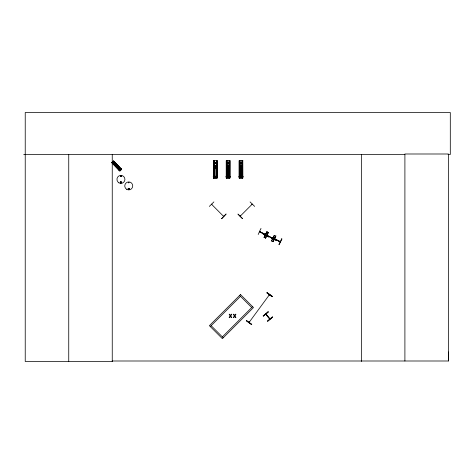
<?xml version="1.0" encoding="UTF-8"?>
<svg xmlns="http://www.w3.org/2000/svg" width="474" height="474" viewBox="0 0 474 474"><rect width="100%" height="100%" fill="white"/><g stroke="black" fill="none" stroke-linecap="round" stroke-linejoin="round"><path stroke-width="0.71" d="M448.084 154.483L450.3 154.483L450.3 112.516L25.229 112.516L25.229 361.484L112.314 361.484L112.255 360.998L448.41 360.998L448.475 351.998M120.663 169.893L120.195 169.645M128.395 182.579C129.432 181.637 128.738 183.491 128.466 182.739M128.578 182.537L128.916 182.68L128.596 182.496M128.324 188.794C129.509 190.435 128.691 187.218 128.472 189.179M249.306 322.551L249.685 321.97L249.117 322.332M269.416 294.745L269.173 295.45L269.593 294.875M270.062 318.878L269.676 318.38L269.451 318.658M215.54 177.815L215.16 177.655L215.534 177.122M228.272 177.815L227.899 177.655L228.272 177.122M240.294 215.996L240.3 216.405L240.549 216.15M252.411 204.288L252.032 204.264M211.57 204.335L211.961 204.353L211.706 204.104M121.249 176.144C119.774 176.761 121.711 174.953 121.024 176.369M120.609 182.194L120.609 182.579M215.581 177.128L215.16 177.104M228.32 177.128L227.899 177.104M240.851 177.104L241.242 177.11L240.816 177.24L241.236 177.815L240.816 177.797M258.194 234.523L260.801 228.658L261.121 228.818M260.291 232.189C260.736 231.78 259.551 231.217 259.711 231.899L265.369 234.701M264.723 234.381L264.942 234.097L265.493 234.434M267.158 231.81L264.344 237.569L264.024 237.409L266.88 231.668L267.188 231.822M264.065 237.433L266.951 231.703M268.083 232.343L265.215 238.078L265.535 238.232L268.379 232.485L268.059 232.331M265.517 238.226L268.296 232.45M272.651 238.304L266.998 235.507L272.503 238.304M267.395 235.779L267.555 235.459L267.093 235.276L272.568 238.286M267.567 235.868L267.537 235.489M271.958 238.043L272.751 238.108M274.203 235.371L271.318 241.1L271.602 241.236L274.446 235.489L274.126 235.329M272.775 241.562L275.595 235.803L275.915 235.963L273.071 241.71L272.751 241.55M273.06 241.704L275.832 235.922M275.027 239.275L275.092 238.932L275.086 239.334M279.518 241.527L279.802 241.266L279.642 241.58M281.704 238.825L278.86 244.572L279.139 244.714L281.983 238.961L281.663 238.807M223.847 216.245L223.615 216.02M249.371 322.462L249.466 321.893M249.306 322.492L249.65 322.053M269.279 295.361L269.374 294.798L249.123 322.361M269.214 295.397L269.552 294.929M272.307 296.404L272.1 296.688L266.915 292.914L267.117 292.636L272.307 296.404L267.099 292.659M250.082 201.924L254.662 206.415M240.365 216.381L240.342 216.008M252.055 204.335L252.281 204.104L240.164 216.221M242.492 218.585L237.942 214.064L242.463 218.621M209.336 206.427L213.887 201.912M226.057 214.082L221.636 218.727M221.625 218.715L226.027 214.052M210.272 326.556L240.502 296.315M222.365 336.884L252.595 306.648M112.729 163.37L114.27 161.889M113.274 163.939L114.815 162.452M114.086 164.786L115.626 163.299M114.809 165.539L116.349 164.057M115.626 166.386L117.167 164.905M119.122 170.018L120.663 168.537M119.098 170.504L121.148 168.525M119.158 170.569L121.214 168.59M121.599 169.265L119.827 170.984L111.793 162.641L113.564 160.917L121.563 169.301M268.059 311.768L263.141 315.885L263.372 316.158L268.272 312.016L268.041 311.744M263.313 316.087L268.243 311.981M266.234 314.748L265.908 314.013M269.362 318.552L269.7 318.451M267.567 321.123L272.467 316.982M272.621 317.165L267.745 321.325L267.514 321.052L272.414 316.916L272.639 317.189M120.728 182.01C120.355 183.716 121.919 181.797 120.941 182.004M259.805 231.62L265.393 234.346M265.31 234.618L259.651 231.827M274.446 238.932L280.039 241.781M215.16 177.797L215.557 177.726M227.899 177.797L228.29 177.726M120.858 175.753L121.261 176.061M23.7 154.66L25.229 154.654M25.229 154.483L404.903 154.483M229.955 160.65L226.246 160.662L226.246 178.034L229.955 178.017L229.955 160.65L229.878 178.017M242.872 160.65L239.163 160.662L239.163 178.034L242.872 178.017L242.789 160.65M213.762 162.428L216.968 162.428M226.495 162.428L229.706 162.428M239.411 162.428L242.617 162.428M213.762 163.601L216.968 163.601M226.495 163.601L229.706 163.601M239.411 163.601L242.617 163.601M213.762 165.367L216.968 165.367M226.495 165.367L229.706 165.367M239.411 165.367L242.617 165.367M213.756 166.931L216.962 166.931M226.495 166.931L229.7 166.931M239.411 166.931L242.617 166.931M213.756 168.697L216.962 168.697M226.495 168.697L229.7 168.697M239.411 168.697L242.617 168.697M213.762 176.257L216.968 176.257M226.495 176.257L229.706 176.257M239.411 176.257L242.617 176.257M213.223 176.755L217.501 176.755M225.962 176.755L230.24 176.755M238.878 176.755L243.156 176.755M213.223 176.885L217.501 176.885M225.962 176.885L230.24 176.885M238.878 176.885L243.156 176.885M215.107 177.086L215.611 177.086M227.84 177.063L228.35 177.086M241.266 177.086L240.756 177.086L241.213 177.104M217.216 178.017L213.513 178.034L213.525 160.662L217.216 160.65L217.216 178.017L217.139 160.65M120.9 176.221L120.994 175.872L120.941 176.227M227.935 177.104L228.29 177.169M215.196 177.104L215.557 177.169M274.677 238.766L280.288 241.58M280.164 241.847L274.535 239.056M266.957 292.855L272.153 296.617M246.527 320.673L251.718 324.435M266.021 314.096L270.002 318.86M269.742 318.996L265.778 314.209L269.825 319.103M211.57 204.288L223.455 216.227M239.619 295.438L251.712 307.531M211.149 325.674L223.242 337.766M113.446 161.036L121.48 169.384M113.363 161.113L121.397 169.461M113.327 161.148L121.362 169.496M113.268 161.207L121.291 169.562M113.162 161.308L121.178 169.674L113.132 161.338M113.031 161.433L121.06 169.787M120.947 169.893L120.473 170.35M112.836 162.641L119.857 169.953M112.225 162.221L120.26 170.569L112.196 162.25M112.131 162.315L120.123 170.699M112.036 162.404L120.058 170.758L111.994 162.44M111.929 162.511L119.928 170.883M111.799 162.629L119.863 170.948M448.41 360.998L448.41 153.997L404.903 153.997L404.903 360.998M361.389 154.483L361.389 361.484M242.647 160.65L242.617 178.017M242.587 160.65L242.587 178.017M242.445 162.096L242.445 163.542M242.445 164.993L242.445 167.162M242.445 168.608L242.445 176.571M242.368 162.096L242.38 163.542M242.368 164.993L242.38 167.162M242.368 168.608L242.368 178.017M242.25 162.096L242.232 163.542M242.232 164.993L242.25 167.162M242.232 168.608L242.25 176.571M242.167 162.096L242.167 163.542M242.167 164.993L242.167 167.162M242.167 168.608L242.167 176.571M242.024 162.096L242.024 163.542M242.024 164.993L242.024 167.162M242.024 168.608L242.024 176.571M241.995 160.65L241.995 178.017M241.823 162.096L241.823 163.542M241.823 164.993L241.823 167.162M241.823 168.608L241.823 176.571M241.758 162.096L241.74 163.542M241.758 164.993L241.74 167.162M241.74 168.608L241.758 176.571M241.503 178.017L240.525 178.017M240.288 162.114L240.277 163.56M240.277 165.005L240.288 167.18M240.277 168.626L240.288 176.589M240.211 162.114L240.211 163.56M240.211 165.005L240.211 167.18M240.211 168.626L240.211 176.589M240.034 160.662L240.034 178.034M240.004 162.114L240.004 163.56M240.004 165.005L240.004 167.18M240.004 168.626L240.004 176.589M239.868 162.114L239.868 163.56M239.868 165.005L239.868 167.18M239.868 168.626L239.868 176.589M239.785 162.114L239.803 163.56M239.803 165.005L239.785 167.18M239.785 168.626L239.803 176.589M239.654 162.114L239.666 163.56M239.666 165.005L239.654 167.18M239.654 168.626L239.66 178.017M239.589 160.662L239.589 178.034M239.447 178.034L239.447 160.662L239.382 178.034M239.246 160.662L239.246 178.034M229.671 160.65L229.706 178.017M229.529 162.096L229.469 163.542L229.452 162.096M229.529 164.993L229.469 167.162L229.452 164.993M229.529 168.608L229.469 176.571M229.452 168.608L229.452 178.017M229.333 162.096L229.315 163.542M229.315 164.993L229.333 167.162M229.333 168.608L229.315 176.571M229.25 162.096L229.25 163.542M229.25 164.993L229.25 167.162M229.25 168.608L229.25 176.571M229.078 160.65L229.078 178.017M229.049 162.096L229.049 163.542M229.049 164.993L229.049 167.162M229.049 168.608L229.049 176.571M228.906 162.096L228.906 163.542M228.906 164.993L228.906 167.162M228.906 168.608L228.906 176.571M228.841 162.096L228.829 163.542M228.841 164.993L228.829 167.162M228.841 168.608L228.829 176.571M228.592 178.017L227.609 178.017M227.295 162.114L227.378 163.56M227.295 165.005L227.378 167.18M227.295 168.626L227.36 176.589M227.123 160.662L227.123 178.034M226.951 162.114L226.951 163.56M226.951 165.005L226.951 167.18M226.951 168.626L226.951 176.589M226.874 162.114L226.886 163.56M226.886 165.005L226.874 167.18M226.874 168.626L226.886 176.589M226.75 178.034L226.738 160.662L226.673 178.034M226.329 160.662L226.329 178.034M216.962 160.65L216.968 178.017M216.79 162.096L216.731 163.542L216.713 162.096M216.79 164.993L216.731 167.162L216.713 164.993M216.79 168.608L216.731 176.571M216.713 168.608L216.719 178.017M216.577 162.096L216.594 163.542M216.577 164.993L216.594 167.162M216.594 168.608L216.577 176.571M216.517 162.096L216.517 163.542M216.517 164.993L216.517 167.162M216.517 168.608L216.517 176.571M216.34 160.65L216.34 178.017M216.31 162.096L216.31 163.542M216.31 164.993L216.31 167.162M216.31 168.608L216.31 176.571M216.168 162.096L216.168 163.542M216.168 164.993L216.168 167.162M216.168 168.608L216.168 176.571M216.091 162.096L216.108 163.542M216.091 164.993L216.108 167.162M216.091 168.608L216.108 176.571M215.854 178.017L214.876 178.017M214.562 162.114L214.621 163.56M214.639 165.005L214.562 167.18M214.639 168.626L214.562 176.589M214.384 160.662L214.384 178.034M214.212 162.114L214.212 163.56M214.212 165.005L214.212 167.18M214.212 168.626L214.212 176.589M214.147 162.114L214.135 163.56M214.147 165.005L214.135 167.18M214.147 168.626L214.135 176.589M213.792 178.034L213.762 160.662L213.733 178.034M213.59 160.662L213.59 178.034M112.249 154.483L112.249 361.484M68.742 154.483L68.742 361.484M120.384 182.235C121.095 184.439 122.102 180.683 120.384 182.235M128.187 188.759C128.892 190.963 129.9 187.2 128.187 188.759M115.532 165.088C116.077 166.913 116.965 163.832 115.532 165.088M263.159 234.043L268.764 236.941L263.159 234.043M270.695 237.515L276.301 240.413L270.695 237.515M231.294 314.238L230.471 315.571L229.665 314.238L229.149 314.238L230.192 315.933L229.12 317.627L229.606 317.627L230.441 316.271L231.271 317.627L231.786 317.627L230.725 315.909L231.786 314.238L231.294 314.238M235.454 314.238L234.636 315.571L233.824 314.238L233.309 314.238L234.357 315.933L233.279 317.627L233.765 317.627L234.606 316.271L235.43 317.627L235.945 317.627L234.885 315.909L235.945 314.238L235.454 314.238M246.581 320.602L246.373 320.892L251.564 324.654L251.771 324.364L246.581 320.602M240.502 294.555L209.389 325.668L222.365 338.649L253.477 307.537L240.502 294.555M226.495 178.034L226.495 160.662L226.465 178.034M213.999 178.034L213.999 160.662L213.934 178.034M126.748 189.369A3.993 3.993 0 0 0 132.738 185.909A3.993 3.993 0 0 0 126.748 182.454A3.993 3.993 0 0 0 126.748 189.369M128.436 189.446A0.622 0.622 0 0 0 129.366 188.907A0.622 0.622 0 0 0 128.436 188.368A0.622 0.622 0 0 0 128.436 189.446M118.944 182.846A3.993 3.993 0 0 0 124.935 179.391A3.993 3.993 0 0 0 118.944 175.931A3.993 3.993 0 0 0 118.944 182.846M120.503 182.828A0.622 0.622 0 0 0 121.545 182.549A0.622 0.622 0 0 0 120.781 181.785A0.622 0.622 0 0 0 120.503 182.828M240.508 168.317A0.711 0.711 0 0 0 241.699 167.997A0.711 0.711 0 0 0 240.828 167.126A0.711 0.711 0 0 0 240.508 168.317M227.591 168.317A0.711 0.711 0 0 0 228.782 167.997A0.711 0.711 0 0 0 227.911 167.126A0.711 0.711 0 0 0 227.591 168.317M214.852 168.317A0.711 0.711 0 0 0 216.049 167.997A0.711 0.711 0 0 0 215.172 167.126A0.711 0.711 0 0 0 214.852 168.317"/></g></svg>
